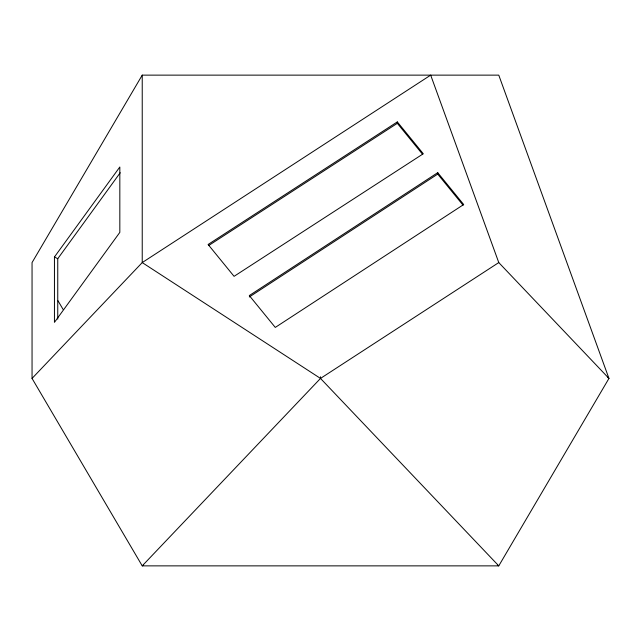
<?xml version="1.0" encoding="UTF-8"?>
<svg xmlns="http://www.w3.org/2000/svg" width="641" height="641" viewBox="0 0 641 641"><rect width="100%" height="100%" fill="white"/><g stroke="black" fill="none" stroke-linecap="round" stroke-linejoin="round"><path stroke-width="0.96" d="M142.23 75.133L32.05 262.578L32.05 378.422L142.23 565.867L498.77 565.867L608.95 378.422L498.77 75.133L142.23 75.133L142.23 262.578L32.05 378.422M54.445 256.977L119.827 166.989L119.827 232.371L54.445 322.359L54.445 256.977L57.754 258.716L57.754 319.146M57.754 258.716L120.22 172.75M497.432 565.17L498.77 565.867L320.5 378.422L142.23 262.578L430.68 75.133L498.77 262.578L320.5 378.422L142.23 565.867L143.568 565.17M437.723 172.685L249.309 295.573L275.277 327.423L463.683 204.535L437.723 172.685L437.723 174.096L463.066 205.184M249.309 296.983L437.723 174.096M397.316 121.91L208.101 244.485L234.069 276.335L423.284 153.76L397.316 121.91L397.316 123.32L422.659 154.409M208.934 245.351L397.316 123.32M607.844 377.485L608.95 378.422L498.77 262.578M58.027 300.805L63.09 309.419M320.5 376.756L320.5 378.422"/></g></svg>
